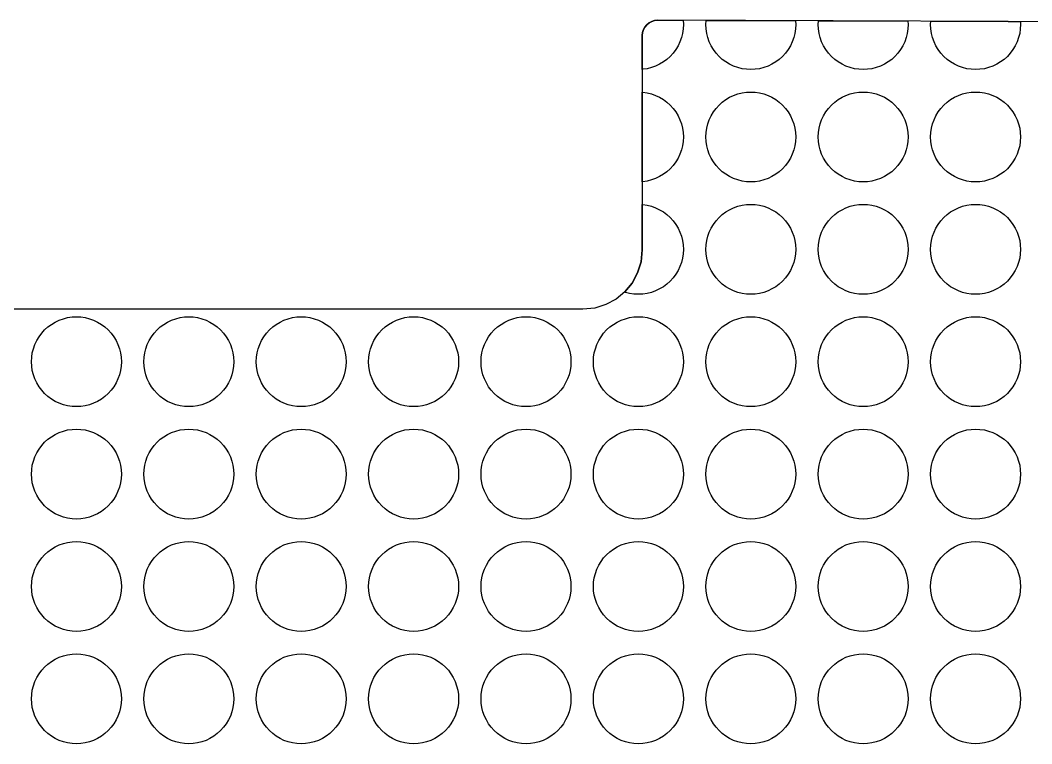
# Model space of a CAD drawing. Header units: millimetres. Extents: x 63 to 185, y -163 to -75.
# Drawn here: x 124.92 to 147.42, y -91.36 to -75.26 of the extents above; entities that cross this region are included whole.
import ezdxf

# ---------------------------------------------------------------- set-up
doc = ezdxf.new("R2010")
doc.units = ezdxf.units.MM
doc.layers.add('background', color=7, linetype='Continuous')
doc.layers.add('outline_2', color=3, linetype='Continuous')

msp = doc.modelspace()

# ---------------------------------------------------------------- linework, layer by layer
at = {"layer": 'background'}
for points in [[(138.752, -76.196), (138.752, -75.601), (138.76, -75.532), (138.78, -75.467), (138.811, -75.409), (138.853, -75.358), (138.904, -75.316), (138.963, -75.285), (139.027, -75.265), (139.096, -75.258), (139.661, -75.26), (139.666, -75.355), (139.661, -75.453), (139.647, -75.55), (139.623, -75.645), (139.59, -75.738), (139.548, -75.826), (139.497, -75.911), (139.439, -75.989), (139.373, -76.062), (139.3, -76.128), (139.222, -76.186), (139.137, -76.237), (139.049, -76.279), (138.956, -76.312), (138.861, -76.336), (138.764, -76.35), (138.752, -76.351)], [(142.162, -75.269), (142.166, -75.355), (142.161, -75.453), (142.147, -75.55), (142.123, -75.645), (142.09, -75.738), (142.048, -75.826), (141.997, -75.911), (141.939, -75.989), (141.873, -76.062), (141.8, -76.128), (141.722, -76.186), (141.637, -76.237), (141.549, -76.279), (141.456, -76.312), (141.361, -76.336), (141.264, -76.35), (141.166, -76.355), (141.068, -76.35), (140.971, -76.336), (140.876, -76.312), (140.783, -76.279), (140.695, -76.237), (140.61, -76.186), (140.532, -76.128), (140.459, -76.062), (140.393, -75.989), (140.335, -75.911), (140.284, -75.826), (140.242, -75.738), (140.209, -75.645), (140.185, -75.55), (140.171, -75.453), (140.166, -75.355), (140.171, -75.262)], [(142.995, -75.272), (144.662, -75.278), (144.666, -75.355), (144.661, -75.453), (144.647, -75.55), (144.623, -75.645), (144.59, -75.738), (144.548, -75.826), (144.497, -75.911), (144.439, -75.989), (144.373, -76.062), (144.3, -76.128), (144.222, -76.186), (144.137, -76.237), (144.049, -76.279), (143.956, -76.312), (143.861, -76.336), (143.764, -76.35), (143.666, -76.355), (143.568, -76.35), (143.471, -76.336), (143.376, -76.312), (143.283, -76.279), (143.195, -76.237), (143.11, -76.186), (143.032, -76.128), (142.959, -76.062), (142.893, -75.989), (142.835, -75.911), (142.784, -75.826), (142.742, -75.738), (142.709, -75.645), (142.685, -75.55), (142.671, -75.453), (142.666, -75.355), (142.67, -75.271)], [(146.894, -75.286), (147.163, -75.287), (147.166, -75.355), (147.161, -75.453), (147.147, -75.55), (147.123, -75.645), (147.09, -75.738), (147.048, -75.826), (146.997, -75.911), (146.939, -75.989), (146.873, -76.062), (146.8, -76.128), (146.722, -76.186), (146.637, -76.237), (146.549, -76.279), (146.456, -76.312), (146.361, -76.336), (146.264, -76.35), (146.166, -76.355), (146.068, -76.35), (145.971, -76.336), (145.876, -76.312), (145.783, -76.279), (145.695, -76.237), (145.61, -76.186), (145.532, -76.128), (145.459, -76.062), (145.393, -75.989), (145.335, -75.911), (145.284, -75.826), (145.242, -75.738), (145.209, -75.645), (145.185, -75.55), (145.171, -75.453), (145.166, -75.355), (145.17, -75.28)], [(138.752, -78.579), (138.752, -77.983), (138.752, -77.387), (138.752, -76.859), (138.764, -76.86), (138.861, -76.874), (138.956, -76.898), (139.049, -76.931), (139.137, -76.973), (139.222, -77.024), (139.3, -77.082), (139.373, -77.148), (139.439, -77.221), (139.497, -77.299), (139.548, -77.384), (139.59, -77.472), (139.623, -77.565), (139.647, -77.66), (139.661, -77.757), (139.666, -77.855), (139.661, -77.953), (139.647, -78.05), (139.623, -78.145), (139.59, -78.238), (139.548, -78.326), (139.497, -78.411), (139.439, -78.489), (139.373, -78.562), (139.3, -78.628), (139.222, -78.686), (139.137, -78.737), (139.049, -78.779), (138.956, -78.812), (138.861, -78.836), (138.764, -78.85), (138.752, -78.851)], [(142.166, -77.855), (142.161, -77.953), (142.147, -78.05), (142.123, -78.145), (142.09, -78.238), (142.048, -78.326), (141.997, -78.411), (141.939, -78.489), (141.873, -78.562), (141.8, -78.628), (141.722, -78.686), (141.637, -78.737), (141.549, -78.779), (141.456, -78.812), (141.361, -78.836), (141.264, -78.85), (141.166, -78.855), (141.068, -78.85), (140.971, -78.836), (140.876, -78.812), (140.783, -78.779), (140.695, -78.737), (140.61, -78.686), (140.532, -78.628), (140.459, -78.562), (140.393, -78.489), (140.335, -78.411), (140.284, -78.326), (140.242, -78.238), (140.209, -78.145), (140.185, -78.05), (140.171, -77.953), (140.166, -77.855), (140.171, -77.757), (140.185, -77.66), (140.209, -77.565), (140.242, -77.472), (140.284, -77.384), (140.335, -77.299), (140.393, -77.221), (140.459, -77.148), (140.532, -77.082), (140.61, -77.024), (140.695, -76.973), (140.783, -76.931), (140.876, -76.898), (140.971, -76.874), (141.068, -76.86), (141.166, -76.855), (141.264, -76.86), (141.361, -76.874), (141.456, -76.898), (141.549, -76.931), (141.637, -76.973), (141.722, -77.024), (141.8, -77.082), (141.873, -77.148), (141.939, -77.221), (141.997, -77.299), (142.048, -77.384), (142.09, -77.472), (142.123, -77.565), (142.147, -77.66), (142.161, -77.757)], [(144.666, -77.855), (144.661, -77.953), (144.647, -78.05), (144.623, -78.145), (144.59, -78.238), (144.548, -78.326), (144.497, -78.411), (144.439, -78.489), (144.373, -78.562), (144.3, -78.628), (144.222, -78.686), (144.137, -78.737), (144.049, -78.779), (143.956, -78.812), (143.861, -78.836), (143.764, -78.85), (143.666, -78.855), (143.568, -78.85), (143.471, -78.836), (143.376, -78.812), (143.283, -78.779), (143.195, -78.737), (143.11, -78.686), (143.032, -78.628), (142.959, -78.562), (142.893, -78.489), (142.835, -78.411), (142.784, -78.326), (142.742, -78.238), (142.709, -78.145), (142.685, -78.05), (142.671, -77.953), (142.666, -77.855), (142.671, -77.757), (142.685, -77.66), (142.709, -77.565), (142.742, -77.472), (142.784, -77.384), (142.835, -77.299), (142.893, -77.221), (142.959, -77.148), (143.032, -77.082), (143.11, -77.024), (143.195, -76.973), (143.283, -76.931), (143.376, -76.898), (143.471, -76.874), (143.568, -76.86), (143.666, -76.855), (143.764, -76.86), (143.861, -76.874), (143.956, -76.898), (144.049, -76.931), (144.137, -76.973), (144.222, -77.024), (144.3, -77.082), (144.373, -77.148), (144.439, -77.221), (144.497, -77.299), (144.548, -77.384), (144.59, -77.472), (144.623, -77.565), (144.647, -77.66), (144.661, -77.757)], [(147.166, -77.855), (147.161, -77.953), (147.147, -78.05), (147.123, -78.145), (147.09, -78.238), (147.048, -78.326), (146.997, -78.411), (146.939, -78.489), (146.873, -78.562), (146.8, -78.628), (146.722, -78.686), (146.637, -78.737), (146.549, -78.779), (146.456, -78.812), (146.361, -78.836), (146.264, -78.85), (146.166, -78.855), (146.068, -78.85), (145.971, -78.836), (145.876, -78.812), (145.783, -78.779), (145.695, -78.737), (145.61, -78.686), (145.532, -78.628), (145.459, -78.562), (145.393, -78.489), (145.335, -78.411), (145.284, -78.326), (145.242, -78.238), (145.209, -78.145), (145.185, -78.05), (145.171, -77.953), (145.166, -77.855), (145.171, -77.757), (145.185, -77.66), (145.209, -77.565), (145.242, -77.472), (145.284, -77.384), (145.335, -77.299), (145.393, -77.221), (145.459, -77.148), (145.532, -77.082), (145.61, -77.024), (145.695, -76.973), (145.783, -76.931), (145.876, -76.898), (145.971, -76.874), (146.068, -76.86), (146.166, -76.855), (146.264, -76.86), (146.361, -76.874), (146.456, -76.898), (146.549, -76.931), (146.637, -76.973), (146.722, -77.024), (146.8, -77.082), (146.873, -77.148), (146.939, -77.221), (146.997, -77.299), (147.048, -77.384), (147.09, -77.472), (147.123, -77.565), (147.147, -77.66), (147.161, -77.757)], [(138.364, -81.3), (138.526, -81.104), (138.648, -80.879), (138.726, -80.632), (138.752, -80.366), (138.752, -79.77), (138.752, -79.359), (138.764, -79.36), (138.861, -79.374), (138.956, -79.398), (139.049, -79.431), (139.137, -79.473), (139.222, -79.524), (139.3, -79.582), (139.373, -79.648), (139.439, -79.721), (139.497, -79.799), (139.548, -79.884), (139.59, -79.972), (139.623, -80.065), (139.647, -80.16), (139.661, -80.257), (139.666, -80.355), (139.661, -80.453), (139.647, -80.55), (139.623, -80.645), (139.59, -80.738), (139.548, -80.826), (139.497, -80.911), (139.439, -80.989), (139.373, -81.062), (139.3, -81.128), (139.222, -81.186), (139.137, -81.237), (139.049, -81.279), (138.956, -81.312), (138.861, -81.336), (138.764, -81.35), (138.666, -81.355), (138.568, -81.35), (138.471, -81.336), (138.376, -81.312), (138.357, -81.305)], [(142.166, -80.355), (142.161, -80.453), (142.147, -80.55), (142.123, -80.645), (142.09, -80.738), (142.048, -80.826), (141.997, -80.911), (141.939, -80.989), (141.873, -81.062), (141.8, -81.128), (141.722, -81.186), (141.637, -81.237), (141.549, -81.279), (141.456, -81.312), (141.361, -81.336), (141.264, -81.35), (141.166, -81.355), (141.068, -81.35), (140.971, -81.336), (140.876, -81.312), (140.783, -81.279), (140.695, -81.237), (140.61, -81.186), (140.532, -81.128), (140.459, -81.062), (140.393, -80.989), (140.335, -80.911), (140.284, -80.826), (140.242, -80.738), (140.209, -80.645), (140.185, -80.55), (140.171, -80.453), (140.166, -80.355), (140.171, -80.257), (140.185, -80.16), (140.209, -80.065), (140.242, -79.972), (140.284, -79.884), (140.335, -79.799), (140.393, -79.721), (140.459, -79.648), (140.532, -79.582), (140.61, -79.524), (140.695, -79.473), (140.783, -79.431), (140.876, -79.398), (140.971, -79.374), (141.068, -79.36), (141.166, -79.355), (141.264, -79.36), (141.361, -79.374), (141.456, -79.398), (141.549, -79.431), (141.637, -79.473), (141.722, -79.524), (141.8, -79.582), (141.873, -79.648), (141.939, -79.721), (141.997, -79.799), (142.048, -79.884), (142.09, -79.972), (142.123, -80.065), (142.147, -80.16), (142.161, -80.257)], [(144.666, -80.355), (144.661, -80.453), (144.647, -80.55), (144.623, -80.645), (144.59, -80.738), (144.548, -80.826), (144.497, -80.911), (144.439, -80.989), (144.373, -81.062), (144.3, -81.128), (144.222, -81.186), (144.137, -81.237), (144.049, -81.279), (143.956, -81.312), (143.861, -81.336), (143.764, -81.35), (143.666, -81.355), (143.568, -81.35), (143.471, -81.336), (143.376, -81.312), (143.283, -81.279), (143.195, -81.237), (143.11, -81.186), (143.032, -81.128), (142.959, -81.062), (142.893, -80.989), (142.835, -80.911), (142.784, -80.826), (142.742, -80.738), (142.709, -80.645), (142.685, -80.55), (142.671, -80.453), (142.666, -80.355), (142.671, -80.257), (142.685, -80.16), (142.709, -80.065), (142.742, -79.972), (142.784, -79.884), (142.835, -79.799), (142.893, -79.721), (142.959, -79.648), (143.032, -79.582), (143.11, -79.524), (143.195, -79.473), (143.283, -79.431), (143.376, -79.398), (143.471, -79.374), (143.568, -79.36), (143.666, -79.355), (143.764, -79.36), (143.861, -79.374), (143.956, -79.398), (144.049, -79.431), (144.137, -79.473), (144.222, -79.524), (144.3, -79.582), (144.373, -79.648), (144.439, -79.721), (144.497, -79.799), (144.548, -79.884), (144.59, -79.972), (144.623, -80.065), (144.647, -80.16), (144.661, -80.257)], [(147.166, -80.355), (147.161, -80.453), (147.147, -80.55), (147.123, -80.645), (147.09, -80.738), (147.048, -80.826), (146.997, -80.911), (146.939, -80.989), (146.873, -81.062), (146.8, -81.128), (146.722, -81.186), (146.637, -81.237), (146.549, -81.279), (146.456, -81.312), (146.361, -81.336), (146.264, -81.35), (146.166, -81.355), (146.068, -81.35), (145.971, -81.336), (145.876, -81.312), (145.783, -81.279), (145.695, -81.237), (145.61, -81.186), (145.532, -81.128), (145.459, -81.062), (145.393, -80.989), (145.335, -80.911), (145.284, -80.826), (145.242, -80.738), (145.209, -80.645), (145.185, -80.55), (145.171, -80.453), (145.166, -80.355), (145.171, -80.257), (145.185, -80.16), (145.209, -80.065), (145.242, -79.972), (145.284, -79.884), (145.335, -79.799), (145.393, -79.721), (145.459, -79.648), (145.532, -79.582), (145.61, -79.524), (145.695, -79.473), (145.783, -79.431), (145.876, -79.398), (145.971, -79.374), (146.068, -79.36), (146.166, -79.355), (146.264, -79.36), (146.361, -79.374), (146.456, -79.398), (146.549, -79.431), (146.637, -79.473), (146.722, -79.524), (146.8, -79.582), (146.873, -79.648), (146.939, -79.721), (146.997, -79.799), (147.048, -79.884), (147.09, -79.972), (147.123, -80.065), (147.147, -80.16), (147.161, -80.257)], [(127.166, -82.855), (127.161, -82.953), (127.147, -83.05), (127.123, -83.145), (127.09, -83.238), (127.048, -83.326), (126.997, -83.411), (126.939, -83.489), (126.873, -83.562), (126.8, -83.628), (126.722, -83.686), (126.637, -83.737), (126.549, -83.779), (126.456, -83.812), (126.361, -83.836), (126.264, -83.85), (126.166, -83.855), (126.068, -83.85), (125.971, -83.836), (125.876, -83.812), (125.783, -83.779), (125.695, -83.737), (125.61, -83.686), (125.532, -83.628), (125.459, -83.562), (125.393, -83.489), (125.335, -83.411), (125.284, -83.326), (125.242, -83.238), (125.209, -83.145), (125.185, -83.05), (125.171, -82.953), (125.166, -82.855), (125.171, -82.757), (125.185, -82.66), (125.209, -82.565), (125.242, -82.472), (125.284, -82.384), (125.335, -82.299), (125.393, -82.221), (125.459, -82.148), (125.532, -82.082), (125.61, -82.024), (125.695, -81.973), (125.783, -81.931), (125.876, -81.898), (125.971, -81.874), (126.068, -81.86), (126.166, -81.855), (126.264, -81.86), (126.361, -81.874), (126.456, -81.898), (126.549, -81.931), (126.637, -81.973), (126.722, -82.024), (126.8, -82.082), (126.873, -82.148), (126.939, -82.221), (126.997, -82.299), (127.048, -82.384), (127.09, -82.472), (127.123, -82.565), (127.147, -82.66), (127.161, -82.757)], [(129.666, -82.855), (129.661, -82.953), (129.647, -83.05), (129.623, -83.145), (129.59, -83.238), (129.548, -83.326), (129.497, -83.411), (129.439, -83.489), (129.373, -83.562), (129.3, -83.628), (129.222, -83.686), (129.137, -83.737), (129.049, -83.779), (128.956, -83.812), (128.861, -83.836), (128.764, -83.85), (128.666, -83.855), (128.568, -83.85), (128.471, -83.836), (128.376, -83.812), (128.283, -83.779), (128.195, -83.737), (128.11, -83.686), (128.032, -83.628), (127.959, -83.562), (127.893, -83.489), (127.835, -83.411), (127.784, -83.326), (127.742, -83.238), (127.709, -83.145), (127.685, -83.05), (127.671, -82.953), (127.666, -82.855), (127.671, -82.757), (127.685, -82.66), (127.709, -82.565), (127.742, -82.472), (127.784, -82.384), (127.835, -82.299), (127.893, -82.221), (127.959, -82.148), (128.032, -82.082), (128.11, -82.024), (128.195, -81.973), (128.283, -81.931), (128.376, -81.898), (128.471, -81.874), (128.568, -81.86), (128.666, -81.855), (128.764, -81.86), (128.861, -81.874), (128.956, -81.898), (129.049, -81.931), (129.137, -81.973), (129.222, -82.024), (129.3, -82.082), (129.373, -82.148), (129.439, -82.221), (129.497, -82.299), (129.548, -82.384), (129.59, -82.472), (129.623, -82.565), (129.647, -82.66), (129.661, -82.757)], [(132.166, -82.855), (132.161, -82.953), (132.147, -83.05), (132.123, -83.145), (132.09, -83.238), (132.048, -83.326), (131.997, -83.411), (131.939, -83.489), (131.873, -83.562), (131.8, -83.628), (131.722, -83.686), (131.637, -83.737), (131.549, -83.779), (131.456, -83.812), (131.361, -83.836), (131.264, -83.85), (131.166, -83.855), (131.068, -83.85), (130.971, -83.836), (130.876, -83.812), (130.783, -83.779), (130.695, -83.737), (130.61, -83.686), (130.532, -83.628), (130.459, -83.562), (130.393, -83.489), (130.335, -83.411), (130.284, -83.326), (130.242, -83.238), (130.209, -83.145), (130.185, -83.05), (130.171, -82.953), (130.166, -82.855), (130.171, -82.757), (130.185, -82.66), (130.209, -82.565), (130.242, -82.472), (130.284, -82.384), (130.335, -82.299), (130.393, -82.221), (130.459, -82.148), (130.532, -82.082), (130.61, -82.024), (130.695, -81.973), (130.783, -81.931), (130.876, -81.898), (130.971, -81.874), (131.068, -81.86), (131.166, -81.855), (131.264, -81.86), (131.361, -81.874), (131.456, -81.898), (131.549, -81.931), (131.637, -81.973), (131.722, -82.024), (131.8, -82.082), (131.873, -82.148), (131.939, -82.221), (131.997, -82.299), (132.048, -82.384), (132.09, -82.472), (132.123, -82.565), (132.147, -82.66), (132.161, -82.757)], [(134.666, -82.855), (134.661, -82.953), (134.647, -83.05), (134.623, -83.145), (134.59, -83.238), (134.548, -83.326), (134.497, -83.411), (134.439, -83.489), (134.373, -83.562), (134.3, -83.628), (134.222, -83.686), (134.137, -83.737), (134.049, -83.779), (133.956, -83.812), (133.861, -83.836), (133.764, -83.85), (133.666, -83.855), (133.568, -83.85), (133.471, -83.836), (133.376, -83.812), (133.283, -83.779), (133.195, -83.737), (133.11, -83.686), (133.032, -83.628), (132.959, -83.562), (132.893, -83.489), (132.835, -83.411), (132.784, -83.326), (132.742, -83.238), (132.709, -83.145), (132.685, -83.05), (132.671, -82.953), (132.666, -82.855), (132.671, -82.757), (132.685, -82.66), (132.709, -82.565), (132.742, -82.472), (132.784, -82.384), (132.835, -82.299), (132.893, -82.221), (132.959, -82.148), (133.032, -82.082), (133.11, -82.024), (133.195, -81.973), (133.283, -81.931), (133.376, -81.898), (133.471, -81.874), (133.568, -81.86), (133.666, -81.855), (133.764, -81.86), (133.861, -81.874), (133.956, -81.898), (134.049, -81.931), (134.137, -81.973), (134.222, -82.024), (134.3, -82.082), (134.373, -82.148), (134.439, -82.221), (134.497, -82.299), (134.548, -82.384), (134.59, -82.472), (134.623, -82.565), (134.647, -82.66), (134.661, -82.757)], [(137.166, -82.855), (137.161, -82.953), (137.147, -83.05), (137.123, -83.145), (137.09, -83.238), (137.048, -83.326), (136.997, -83.411), (136.939, -83.489), (136.873, -83.562), (136.8, -83.628), (136.722, -83.686), (136.637, -83.737), (136.549, -83.779), (136.456, -83.812), (136.361, -83.836), (136.264, -83.85), (136.166, -83.855), (136.068, -83.85), (135.971, -83.836), (135.876, -83.812), (135.783, -83.779), (135.695, -83.737), (135.61, -83.686), (135.532, -83.628), (135.459, -83.562), (135.393, -83.489), (135.335, -83.411), (135.284, -83.326), (135.242, -83.238), (135.209, -83.145), (135.185, -83.05), (135.171, -82.953), (135.166, -82.855), (135.171, -82.757), (135.185, -82.66), (135.209, -82.565), (135.242, -82.472), (135.284, -82.384), (135.335, -82.299), (135.393, -82.221), (135.459, -82.148), (135.532, -82.082), (135.61, -82.024), (135.695, -81.973), (135.783, -81.931), (135.876, -81.898), (135.971, -81.874), (136.068, -81.86), (136.166, -81.855), (136.264, -81.86), (136.361, -81.874), (136.456, -81.898), (136.549, -81.931), (136.637, -81.973), (136.722, -82.024), (136.8, -82.082), (136.873, -82.148), (136.939, -82.221), (136.997, -82.299), (137.048, -82.384), (137.09, -82.472), (137.123, -82.565), (137.147, -82.66), (137.161, -82.757)], [(139.666, -82.855), (139.661, -82.953), (139.647, -83.05), (139.623, -83.145), (139.59, -83.238), (139.548, -83.326), (139.497, -83.411), (139.439, -83.489), (139.373, -83.562), (139.3, -83.628), (139.222, -83.686), (139.137, -83.737), (139.049, -83.779), (138.956, -83.812), (138.861, -83.836), (138.764, -83.85), (138.666, -83.855), (138.568, -83.85), (138.471, -83.836), (138.376, -83.812), (138.283, -83.779), (138.195, -83.737), (138.11, -83.686), (138.032, -83.628), (137.959, -83.562), (137.893, -83.489), (137.835, -83.411), (137.784, -83.326), (137.742, -83.238), (137.709, -83.145), (137.685, -83.05), (137.671, -82.953), (137.666, -82.855), (137.671, -82.757), (137.685, -82.66), (137.709, -82.565), (137.742, -82.472), (137.784, -82.384), (137.835, -82.299), (137.893, -82.221), (137.959, -82.148), (138.032, -82.082), (138.11, -82.024), (138.195, -81.973), (138.283, -81.931), (138.376, -81.898), (138.471, -81.874), (138.568, -81.86), (138.666, -81.855), (138.764, -81.86), (138.861, -81.874), (138.956, -81.898), (139.049, -81.931), (139.137, -81.973), (139.222, -82.024), (139.3, -82.082), (139.373, -82.148), (139.439, -82.221), (139.497, -82.299), (139.548, -82.384), (139.59, -82.472), (139.623, -82.565), (139.647, -82.66), (139.661, -82.757)], [(142.166, -82.855), (142.161, -82.953), (142.147, -83.05), (142.123, -83.145), (142.09, -83.238), (142.048, -83.326), (141.997, -83.411), (141.939, -83.489), (141.873, -83.562), (141.8, -83.628), (141.722, -83.686), (141.637, -83.737), (141.549, -83.779), (141.456, -83.812), (141.361, -83.836), (141.264, -83.85), (141.166, -83.855), (141.068, -83.85), (140.971, -83.836), (140.876, -83.812), (140.783, -83.779), (140.695, -83.737), (140.61, -83.686), (140.532, -83.628), (140.459, -83.562), (140.393, -83.489), (140.335, -83.411), (140.284, -83.326), (140.242, -83.238), (140.209, -83.145), (140.185, -83.05), (140.171, -82.953), (140.166, -82.855), (140.171, -82.757), (140.185, -82.66), (140.209, -82.565), (140.242, -82.472), (140.284, -82.384), (140.335, -82.299), (140.393, -82.221), (140.459, -82.148), (140.532, -82.082), (140.61, -82.024), (140.695, -81.973), (140.783, -81.931), (140.876, -81.898), (140.971, -81.874), (141.068, -81.86), (141.166, -81.855), (141.264, -81.86), (141.361, -81.874), (141.456, -81.898), (141.549, -81.931), (141.637, -81.973), (141.722, -82.024), (141.8, -82.082), (141.873, -82.148), (141.939, -82.221), (141.997, -82.299), (142.048, -82.384), (142.09, -82.472), (142.123, -82.565), (142.147, -82.66), (142.161, -82.757)], [(144.666, -82.855), (144.661, -82.953), (144.647, -83.05), (144.623, -83.145), (144.59, -83.238), (144.548, -83.326), (144.497, -83.411), (144.439, -83.489), (144.373, -83.562), (144.3, -83.628), (144.222, -83.686), (144.137, -83.737), (144.049, -83.779), (143.956, -83.812), (143.861, -83.836), (143.764, -83.85), (143.666, -83.855), (143.568, -83.85), (143.471, -83.836), (143.376, -83.812), (143.283, -83.779), (143.195, -83.737), (143.11, -83.686), (143.032, -83.628), (142.959, -83.562), (142.893, -83.489), (142.835, -83.411), (142.784, -83.326), (142.742, -83.238), (142.709, -83.145), (142.685, -83.05), (142.671, -82.953), (142.666, -82.855), (142.671, -82.757), (142.685, -82.66), (142.709, -82.565), (142.742, -82.472), (142.784, -82.384), (142.835, -82.299), (142.893, -82.221), (142.959, -82.148), (143.032, -82.082), (143.11, -82.024), (143.195, -81.973), (143.283, -81.931), (143.376, -81.898), (143.471, -81.874), (143.568, -81.86), (143.666, -81.855), (143.764, -81.86), (143.861, -81.874), (143.956, -81.898), (144.049, -81.931), (144.137, -81.973), (144.222, -82.024), (144.3, -82.082), (144.373, -82.148), (144.439, -82.221), (144.497, -82.299), (144.548, -82.384), (144.59, -82.472), (144.623, -82.565), (144.647, -82.66), (144.661, -82.757)], [(147.166, -82.855), (147.161, -82.953), (147.147, -83.05), (147.123, -83.145), (147.09, -83.238), (147.048, -83.326), (146.997, -83.411), (146.939, -83.489), (146.873, -83.562), (146.8, -83.628), (146.722, -83.686), (146.637, -83.737), (146.549, -83.779), (146.456, -83.812), (146.361, -83.836), (146.264, -83.85), (146.166, -83.855), (146.068, -83.85), (145.971, -83.836), (145.876, -83.812), (145.783, -83.779), (145.695, -83.737), (145.61, -83.686), (145.532, -83.628), (145.459, -83.562), (145.393, -83.489), (145.335, -83.411), (145.284, -83.326), (145.242, -83.238), (145.209, -83.145), (145.185, -83.05), (145.171, -82.953), (145.166, -82.855), (145.171, -82.757), (145.185, -82.66), (145.209, -82.565), (145.242, -82.472), (145.284, -82.384), (145.335, -82.299), (145.393, -82.221), (145.459, -82.148), (145.532, -82.082), (145.61, -82.024), (145.695, -81.973), (145.783, -81.931), (145.876, -81.898), (145.971, -81.874), (146.068, -81.86), (146.166, -81.855), (146.264, -81.86), (146.361, -81.874), (146.456, -81.898), (146.549, -81.931), (146.637, -81.973), (146.722, -82.024), (146.8, -82.082), (146.873, -82.148), (146.939, -82.221), (146.997, -82.299), (147.048, -82.384), (147.09, -82.472), (147.123, -82.565), (147.147, -82.66), (147.161, -82.757)], [(127.166, -85.355), (127.161, -85.453), (127.147, -85.55), (127.123, -85.645), (127.09, -85.738), (127.048, -85.826), (126.997, -85.911), (126.939, -85.989), (126.873, -86.062), (126.8, -86.128), (126.722, -86.186), (126.637, -86.237), (126.549, -86.279), (126.456, -86.312), (126.361, -86.336), (126.264, -86.35), (126.166, -86.355), (126.068, -86.35), (125.971, -86.336), (125.876, -86.312), (125.783, -86.279), (125.695, -86.237), (125.61, -86.186), (125.532, -86.128), (125.459, -86.062), (125.393, -85.989), (125.335, -85.911), (125.284, -85.826), (125.242, -85.738), (125.209, -85.645), (125.185, -85.55), (125.171, -85.453), (125.166, -85.355), (125.171, -85.257), (125.185, -85.16), (125.209, -85.065), (125.242, -84.972), (125.284, -84.884), (125.335, -84.799), (125.393, -84.721), (125.459, -84.648), (125.532, -84.582), (125.61, -84.524), (125.695, -84.473), (125.783, -84.431), (125.876, -84.398), (125.971, -84.374), (126.068, -84.36), (126.166, -84.355), (126.264, -84.36), (126.361, -84.374), (126.456, -84.398), (126.549, -84.431), (126.637, -84.473), (126.722, -84.524), (126.8, -84.582), (126.873, -84.648), (126.939, -84.721), (126.997, -84.799), (127.048, -84.884), (127.09, -84.972), (127.123, -85.065), (127.147, -85.16), (127.161, -85.257)], [(129.666, -85.355), (129.661, -85.453), (129.647, -85.55), (129.623, -85.645), (129.59, -85.738), (129.548, -85.826), (129.497, -85.911), (129.439, -85.989), (129.373, -86.062), (129.3, -86.128), (129.222, -86.186), (129.137, -86.237), (129.049, -86.279), (128.956, -86.312), (128.861, -86.336), (128.764, -86.35), (128.666, -86.355), (128.568, -86.35), (128.471, -86.336), (128.376, -86.312), (128.283, -86.279), (128.195, -86.237), (128.11, -86.186), (128.032, -86.128), (127.959, -86.062), (127.893, -85.989), (127.835, -85.911), (127.784, -85.826), (127.742, -85.738), (127.709, -85.645), (127.685, -85.55), (127.671, -85.453), (127.666, -85.355), (127.671, -85.257), (127.685, -85.16), (127.709, -85.065), (127.742, -84.972), (127.784, -84.884), (127.835, -84.799), (127.893, -84.721), (127.959, -84.648), (128.032, -84.582), (128.11, -84.524), (128.195, -84.473), (128.283, -84.431), (128.376, -84.398), (128.471, -84.374), (128.568, -84.36), (128.666, -84.355), (128.764, -84.36), (128.861, -84.374), (128.956, -84.398), (129.049, -84.431), (129.137, -84.473), (129.222, -84.524), (129.3, -84.582), (129.373, -84.648), (129.439, -84.721), (129.497, -84.799), (129.548, -84.884), (129.59, -84.972), (129.623, -85.065), (129.647, -85.16), (129.661, -85.257)], [(132.166, -85.355), (132.161, -85.453), (132.147, -85.55), (132.123, -85.645), (132.09, -85.738), (132.048, -85.826), (131.997, -85.911), (131.939, -85.989), (131.873, -86.062), (131.8, -86.128), (131.722, -86.186), (131.637, -86.237), (131.549, -86.279), (131.456, -86.312), (131.361, -86.336), (131.264, -86.35), (131.166, -86.355), (131.068, -86.35), (130.971, -86.336), (130.876, -86.312), (130.783, -86.279), (130.695, -86.237), (130.61, -86.186), (130.532, -86.128), (130.459, -86.062), (130.393, -85.989), (130.335, -85.911), (130.284, -85.826), (130.242, -85.738), (130.209, -85.645), (130.185, -85.55), (130.171, -85.453), (130.166, -85.355), (130.171, -85.257), (130.185, -85.16), (130.209, -85.065), (130.242, -84.972), (130.284, -84.884), (130.335, -84.799), (130.393, -84.721), (130.459, -84.648), (130.532, -84.582), (130.61, -84.524), (130.695, -84.473), (130.783, -84.431), (130.876, -84.398), (130.971, -84.374), (131.068, -84.36), (131.166, -84.355), (131.264, -84.36), (131.361, -84.374), (131.456, -84.398), (131.549, -84.431), (131.637, -84.473), (131.722, -84.524), (131.8, -84.582), (131.873, -84.648), (131.939, -84.721), (131.997, -84.799), (132.048, -84.884), (132.09, -84.972), (132.123, -85.065), (132.147, -85.16), (132.161, -85.257)], [(134.666, -85.355), (134.661, -85.453), (134.647, -85.55), (134.623, -85.645), (134.59, -85.738), (134.548, -85.826), (134.497, -85.911), (134.439, -85.989), (134.373, -86.062), (134.3, -86.128), (134.222, -86.186), (134.137, -86.237), (134.049, -86.279), (133.956, -86.312), (133.861, -86.336), (133.764, -86.35), (133.666, -86.355), (133.568, -86.35), (133.471, -86.336), (133.376, -86.312), (133.283, -86.279), (133.195, -86.237), (133.11, -86.186), (133.032, -86.128), (132.959, -86.062), (132.893, -85.989), (132.835, -85.911), (132.784, -85.826), (132.742, -85.738), (132.709, -85.645), (132.685, -85.55), (132.671, -85.453), (132.666, -85.355), (132.671, -85.257), (132.685, -85.16), (132.709, -85.065), (132.742, -84.972), (132.784, -84.884), (132.835, -84.799), (132.893, -84.721), (132.959, -84.648), (133.032, -84.582), (133.11, -84.524), (133.195, -84.473), (133.283, -84.431), (133.376, -84.398), (133.471, -84.374), (133.568, -84.36), (133.666, -84.355), (133.764, -84.36), (133.861, -84.374), (133.956, -84.398), (134.049, -84.431), (134.137, -84.473), (134.222, -84.524), (134.3, -84.582), (134.373, -84.648), (134.439, -84.721), (134.497, -84.799), (134.548, -84.884), (134.59, -84.972), (134.623, -85.065), (134.647, -85.16), (134.661, -85.257)], [(137.166, -85.355), (137.161, -85.453), (137.147, -85.55), (137.123, -85.645), (137.09, -85.738), (137.048, -85.826), (136.997, -85.911), (136.939, -85.989), (136.873, -86.062), (136.8, -86.128), (136.722, -86.186), (136.637, -86.237), (136.549, -86.279), (136.456, -86.312), (136.361, -86.336), (136.264, -86.35), (136.166, -86.355), (136.068, -86.35), (135.971, -86.336), (135.876, -86.312), (135.783, -86.279), (135.695, -86.237), (135.61, -86.186), (135.532, -86.128), (135.459, -86.062), (135.393, -85.989), (135.335, -85.911), (135.284, -85.826), (135.242, -85.738), (135.209, -85.645), (135.185, -85.55), (135.171, -85.453), (135.166, -85.355), (135.171, -85.257), (135.185, -85.16), (135.209, -85.065), (135.242, -84.972), (135.284, -84.884), (135.335, -84.799), (135.393, -84.721), (135.459, -84.648), (135.532, -84.582), (135.61, -84.524), (135.695, -84.473), (135.783, -84.431), (135.876, -84.398), (135.971, -84.374), (136.068, -84.36), (136.166, -84.355), (136.264, -84.36), (136.361, -84.374), (136.456, -84.398), (136.549, -84.431), (136.637, -84.473), (136.722, -84.524), (136.8, -84.582), (136.873, -84.648), (136.939, -84.721), (136.997, -84.799), (137.048, -84.884), (137.09, -84.972), (137.123, -85.065), (137.147, -85.16), (137.161, -85.257)], [(139.666, -85.355), (139.661, -85.453), (139.647, -85.55), (139.623, -85.645), (139.59, -85.738), (139.548, -85.826), (139.497, -85.911), (139.439, -85.989), (139.373, -86.062), (139.3, -86.128), (139.222, -86.186), (139.137, -86.237), (139.049, -86.279), (138.956, -86.312), (138.861, -86.336), (138.764, -86.35), (138.666, -86.355), (138.568, -86.35), (138.471, -86.336), (138.376, -86.312), (138.283, -86.279), (138.195, -86.237), (138.11, -86.186), (138.032, -86.128), (137.959, -86.062), (137.893, -85.989), (137.835, -85.911), (137.784, -85.826), (137.742, -85.738), (137.709, -85.645), (137.685, -85.55), (137.671, -85.453), (137.666, -85.355), (137.671, -85.257), (137.685, -85.16), (137.709, -85.065), (137.742, -84.972), (137.784, -84.884), (137.835, -84.799), (137.893, -84.721), (137.959, -84.648), (138.032, -84.582), (138.11, -84.524), (138.195, -84.473), (138.283, -84.431), (138.376, -84.398), (138.471, -84.374), (138.568, -84.36), (138.666, -84.355), (138.764, -84.36), (138.861, -84.374), (138.956, -84.398), (139.049, -84.431), (139.137, -84.473), (139.222, -84.524), (139.3, -84.582), (139.373, -84.648), (139.439, -84.721), (139.497, -84.799), (139.548, -84.884), (139.59, -84.972), (139.623, -85.065), (139.647, -85.16), (139.661, -85.257)], [(142.166, -85.355), (142.161, -85.453), (142.147, -85.55), (142.123, -85.645), (142.09, -85.738), (142.048, -85.826), (141.997, -85.911), (141.939, -85.989), (141.873, -86.062), (141.8, -86.128), (141.722, -86.186), (141.637, -86.237), (141.549, -86.279), (141.456, -86.312), (141.361, -86.336), (141.264, -86.35), (141.166, -86.355), (141.068, -86.35), (140.971, -86.336), (140.876, -86.312), (140.783, -86.279), (140.695, -86.237), (140.61, -86.186), (140.532, -86.128), (140.459, -86.062), (140.393, -85.989), (140.335, -85.911), (140.284, -85.826), (140.242, -85.738), (140.209, -85.645), (140.185, -85.55), (140.171, -85.453), (140.166, -85.355), (140.171, -85.257), (140.185, -85.16), (140.209, -85.065), (140.242, -84.972), (140.284, -84.884), (140.335, -84.799), (140.393, -84.721), (140.459, -84.648), (140.532, -84.582), (140.61, -84.524), (140.695, -84.473), (140.783, -84.431), (140.876, -84.398), (140.971, -84.374), (141.068, -84.36), (141.166, -84.355), (141.264, -84.36), (141.361, -84.374), (141.456, -84.398), (141.549, -84.431), (141.637, -84.473), (141.722, -84.524), (141.8, -84.582), (141.873, -84.648), (141.939, -84.721), (141.997, -84.799), (142.048, -84.884), (142.09, -84.972), (142.123, -85.065), (142.147, -85.16), (142.161, -85.257)], [(144.666, -85.355), (144.661, -85.453), (144.647, -85.55), (144.623, -85.645), (144.59, -85.738), (144.548, -85.826), (144.497, -85.911), (144.439, -85.989), (144.373, -86.062), (144.3, -86.128), (144.222, -86.186), (144.137, -86.237), (144.049, -86.279), (143.956, -86.312), (143.861, -86.336), (143.764, -86.35), (143.666, -86.355), (143.568, -86.35), (143.471, -86.336), (143.376, -86.312), (143.283, -86.279), (143.195, -86.237), (143.11, -86.186), (143.032, -86.128), (142.959, -86.062), (142.893, -85.989), (142.835, -85.911), (142.784, -85.826), (142.742, -85.738), (142.709, -85.645), (142.685, -85.55), (142.671, -85.453), (142.666, -85.355), (142.671, -85.257), (142.685, -85.16), (142.709, -85.065), (142.742, -84.972), (142.784, -84.884), (142.835, -84.799), (142.893, -84.721), (142.959, -84.648), (143.032, -84.582), (143.11, -84.524), (143.195, -84.473), (143.283, -84.431), (143.376, -84.398), (143.471, -84.374), (143.568, -84.36), (143.666, -84.355), (143.764, -84.36), (143.861, -84.374), (143.956, -84.398), (144.049, -84.431), (144.137, -84.473), (144.222, -84.524), (144.3, -84.582), (144.373, -84.648), (144.439, -84.721), (144.497, -84.799), (144.548, -84.884), (144.59, -84.972), (144.623, -85.065), (144.647, -85.16), (144.661, -85.257)], [(147.166, -85.355), (147.161, -85.453), (147.147, -85.55), (147.123, -85.645), (147.09, -85.738), (147.048, -85.826), (146.997, -85.911), (146.939, -85.989), (146.873, -86.062), (146.8, -86.128), (146.722, -86.186), (146.637, -86.237), (146.549, -86.279), (146.456, -86.312), (146.361, -86.336), (146.264, -86.35), (146.166, -86.355), (146.068, -86.35), (145.971, -86.336), (145.876, -86.312), (145.783, -86.279), (145.695, -86.237), (145.61, -86.186), (145.532, -86.128), (145.459, -86.062), (145.393, -85.989), (145.335, -85.911), (145.284, -85.826), (145.242, -85.738), (145.209, -85.645), (145.185, -85.55), (145.171, -85.453), (145.166, -85.355), (145.171, -85.257), (145.185, -85.16), (145.209, -85.065), (145.242, -84.972), (145.284, -84.884), (145.335, -84.799), (145.393, -84.721), (145.459, -84.648), (145.532, -84.582), (145.61, -84.524), (145.695, -84.473), (145.783, -84.431), (145.876, -84.398), (145.971, -84.374), (146.068, -84.36), (146.166, -84.355), (146.264, -84.36), (146.361, -84.374), (146.456, -84.398), (146.549, -84.431), (146.637, -84.473), (146.722, -84.524), (146.8, -84.582), (146.873, -84.648), (146.939, -84.721), (146.997, -84.799), (147.048, -84.884), (147.09, -84.972), (147.123, -85.065), (147.147, -85.16), (147.161, -85.257)], [(127.166, -87.855), (127.161, -87.953), (127.147, -88.05), (127.123, -88.145), (127.09, -88.238), (127.048, -88.326), (126.997, -88.411), (126.939, -88.489), (126.873, -88.562), (126.8, -88.628), (126.722, -88.686), (126.637, -88.737), (126.549, -88.779), (126.456, -88.812), (126.361, -88.836), (126.264, -88.85), (126.166, -88.855), (126.068, -88.85), (125.971, -88.836), (125.876, -88.812), (125.783, -88.779), (125.695, -88.737), (125.61, -88.686), (125.532, -88.628), (125.459, -88.562), (125.393, -88.489), (125.335, -88.411), (125.284, -88.326), (125.242, -88.238), (125.209, -88.145), (125.185, -88.05), (125.171, -87.953), (125.166, -87.855), (125.171, -87.757), (125.185, -87.66), (125.209, -87.565), (125.242, -87.472), (125.284, -87.384), (125.335, -87.299), (125.393, -87.221), (125.459, -87.148), (125.532, -87.082), (125.61, -87.024), (125.695, -86.973), (125.783, -86.931), (125.876, -86.898), (125.971, -86.874), (126.068, -86.86), (126.166, -86.855), (126.264, -86.86), (126.361, -86.874), (126.456, -86.898), (126.549, -86.931), (126.637, -86.973), (126.722, -87.024), (126.8, -87.082), (126.873, -87.148), (126.939, -87.221), (126.997, -87.299), (127.048, -87.384), (127.09, -87.472), (127.123, -87.565), (127.147, -87.66), (127.161, -87.757)], [(129.666, -87.855), (129.661, -87.953), (129.647, -88.05), (129.623, -88.145), (129.59, -88.238), (129.548, -88.326), (129.497, -88.411), (129.439, -88.489), (129.373, -88.562), (129.3, -88.628), (129.222, -88.686), (129.137, -88.737), (129.049, -88.779), (128.956, -88.812), (128.861, -88.836), (128.764, -88.85), (128.666, -88.855), (128.568, -88.85), (128.471, -88.836), (128.376, -88.812), (128.283, -88.779), (128.195, -88.737), (128.11, -88.686), (128.032, -88.628), (127.959, -88.562), (127.893, -88.489), (127.835, -88.411), (127.784, -88.326), (127.742, -88.238), (127.709, -88.145), (127.685, -88.05), (127.671, -87.953), (127.666, -87.855), (127.671, -87.757), (127.685, -87.66), (127.709, -87.565), (127.742, -87.472), (127.784, -87.384), (127.835, -87.299), (127.893, -87.221), (127.959, -87.148), (128.032, -87.082), (128.11, -87.024), (128.195, -86.973), (128.283, -86.931), (128.376, -86.898), (128.471, -86.874), (128.568, -86.86), (128.666, -86.855), (128.764, -86.86), (128.861, -86.874), (128.956, -86.898), (129.049, -86.931), (129.137, -86.973), (129.222, -87.024), (129.3, -87.082), (129.373, -87.148), (129.439, -87.221), (129.497, -87.299), (129.548, -87.384), (129.59, -87.472), (129.623, -87.565), (129.647, -87.66), (129.661, -87.757)], [(132.166, -87.855), (132.161, -87.953), (132.147, -88.05), (132.123, -88.145), (132.09, -88.238), (132.048, -88.326), (131.997, -88.411), (131.939, -88.489), (131.873, -88.562), (131.8, -88.628), (131.722, -88.686), (131.637, -88.737), (131.549, -88.779), (131.456, -88.812), (131.361, -88.836), (131.264, -88.85), (131.166, -88.855), (131.068, -88.85), (130.971, -88.836), (130.876, -88.812), (130.783, -88.779), (130.695, -88.737), (130.61, -88.686), (130.532, -88.628), (130.459, -88.562), (130.393, -88.489), (130.335, -88.411), (130.284, -88.326), (130.242, -88.238), (130.209, -88.145), (130.185, -88.05), (130.171, -87.953), (130.166, -87.855), (130.171, -87.757), (130.185, -87.66), (130.209, -87.565), (130.242, -87.472), (130.284, -87.384), (130.335, -87.299), (130.393, -87.221), (130.459, -87.148), (130.532, -87.082), (130.61, -87.024), (130.695, -86.973), (130.783, -86.931), (130.876, -86.898), (130.971, -86.874), (131.068, -86.86), (131.166, -86.855), (131.264, -86.86), (131.361, -86.874), (131.456, -86.898), (131.549, -86.931), (131.637, -86.973), (131.722, -87.024), (131.8, -87.082), (131.873, -87.148), (131.939, -87.221), (131.997, -87.299), (132.048, -87.384), (132.09, -87.472), (132.123, -87.565), (132.147, -87.66), (132.161, -87.757)], [(134.666, -87.855), (134.661, -87.953), (134.647, -88.05), (134.623, -88.145), (134.59, -88.238), (134.548, -88.326), (134.497, -88.411), (134.439, -88.489), (134.373, -88.562), (134.3, -88.628), (134.222, -88.686), (134.137, -88.737), (134.049, -88.779), (133.956, -88.812), (133.861, -88.836), (133.764, -88.85), (133.666, -88.855), (133.568, -88.85), (133.471, -88.836), (133.376, -88.812), (133.283, -88.779), (133.195, -88.737), (133.11, -88.686), (133.032, -88.628), (132.959, -88.562), (132.893, -88.489), (132.835, -88.411), (132.784, -88.326), (132.742, -88.238), (132.709, -88.145), (132.685, -88.05), (132.671, -87.953), (132.666, -87.855), (132.671, -87.757), (132.685, -87.66), (132.709, -87.565), (132.742, -87.472), (132.784, -87.384), (132.835, -87.299), (132.893, -87.221), (132.959, -87.148), (133.032, -87.082), (133.11, -87.024), (133.195, -86.973), (133.283, -86.931), (133.376, -86.898), (133.471, -86.874), (133.568, -86.86), (133.666, -86.855), (133.764, -86.86), (133.861, -86.874), (133.956, -86.898), (134.049, -86.931), (134.137, -86.973), (134.222, -87.024), (134.3, -87.082), (134.373, -87.148), (134.439, -87.221), (134.497, -87.299), (134.548, -87.384), (134.59, -87.472), (134.623, -87.565), (134.647, -87.66), (134.661, -87.757)], [(137.166, -87.855), (137.161, -87.953), (137.147, -88.05), (137.123, -88.145), (137.09, -88.238), (137.048, -88.326), (136.997, -88.411), (136.939, -88.489), (136.873, -88.562), (136.8, -88.628), (136.722, -88.686), (136.637, -88.737), (136.549, -88.779), (136.456, -88.812), (136.361, -88.836), (136.264, -88.85), (136.166, -88.855), (136.068, -88.85), (135.971, -88.836), (135.876, -88.812), (135.783, -88.779), (135.695, -88.737), (135.61, -88.686), (135.532, -88.628), (135.459, -88.562), (135.393, -88.489), (135.335, -88.411), (135.284, -88.326), (135.242, -88.238), (135.209, -88.145), (135.185, -88.05), (135.171, -87.953), (135.166, -87.855), (135.171, -87.757), (135.185, -87.66), (135.209, -87.565), (135.242, -87.472), (135.284, -87.384), (135.335, -87.299), (135.393, -87.221), (135.459, -87.148), (135.532, -87.082), (135.61, -87.024), (135.695, -86.973), (135.783, -86.931), (135.876, -86.898), (135.971, -86.874), (136.068, -86.86), (136.166, -86.855), (136.264, -86.86), (136.361, -86.874), (136.456, -86.898), (136.549, -86.931), (136.637, -86.973), (136.722, -87.024), (136.8, -87.082), (136.873, -87.148), (136.939, -87.221), (136.997, -87.299), (137.048, -87.384), (137.09, -87.472), (137.123, -87.565), (137.147, -87.66), (137.161, -87.757)], [(139.666, -87.855), (139.661, -87.953), (139.647, -88.05), (139.623, -88.145), (139.59, -88.238), (139.548, -88.326), (139.497, -88.411), (139.439, -88.489), (139.373, -88.562), (139.3, -88.628), (139.222, -88.686), (139.137, -88.737), (139.049, -88.779), (138.956, -88.812), (138.861, -88.836), (138.764, -88.85), (138.666, -88.855), (138.568, -88.85), (138.471, -88.836), (138.376, -88.812), (138.283, -88.779), (138.195, -88.737), (138.11, -88.686), (138.032, -88.628), (137.959, -88.562), (137.893, -88.489), (137.835, -88.411), (137.784, -88.326), (137.742, -88.238), (137.709, -88.145), (137.685, -88.05), (137.671, -87.953), (137.666, -87.855), (137.671, -87.757), (137.685, -87.66), (137.709, -87.565), (137.742, -87.472), (137.784, -87.384), (137.835, -87.299), (137.893, -87.221), (137.959, -87.148), (138.032, -87.082), (138.11, -87.024), (138.195, -86.973), (138.283, -86.931), (138.376, -86.898), (138.471, -86.874), (138.568, -86.86), (138.666, -86.855), (138.764, -86.86), (138.861, -86.874), (138.956, -86.898), (139.049, -86.931), (139.137, -86.973), (139.222, -87.024), (139.3, -87.082), (139.373, -87.148), (139.439, -87.221), (139.497, -87.299), (139.548, -87.384), (139.59, -87.472), (139.623, -87.565), (139.647, -87.66), (139.661, -87.757)], [(142.166, -87.855), (142.161, -87.953), (142.147, -88.05), (142.123, -88.145), (142.09, -88.238), (142.048, -88.326), (141.997, -88.411), (141.939, -88.489), (141.873, -88.562), (141.8, -88.628), (141.722, -88.686), (141.637, -88.737), (141.549, -88.779), (141.456, -88.812), (141.361, -88.836), (141.264, -88.85), (141.166, -88.855), (141.068, -88.85), (140.971, -88.836), (140.876, -88.812), (140.783, -88.779), (140.695, -88.737), (140.61, -88.686), (140.532, -88.628), (140.459, -88.562), (140.393, -88.489), (140.335, -88.411), (140.284, -88.326), (140.242, -88.238), (140.209, -88.145), (140.185, -88.05), (140.171, -87.953), (140.166, -87.855), (140.171, -87.757), (140.185, -87.66), (140.209, -87.565), (140.242, -87.472), (140.284, -87.384), (140.335, -87.299), (140.393, -87.221), (140.459, -87.148), (140.532, -87.082), (140.61, -87.024), (140.695, -86.973), (140.783, -86.931), (140.876, -86.898), (140.971, -86.874), (141.068, -86.86), (141.166, -86.855), (141.264, -86.86), (141.361, -86.874), (141.456, -86.898), (141.549, -86.931), (141.637, -86.973), (141.722, -87.024), (141.8, -87.082), (141.873, -87.148), (141.939, -87.221), (141.997, -87.299), (142.048, -87.384), (142.09, -87.472), (142.123, -87.565), (142.147, -87.66), (142.161, -87.757)], [(144.666, -87.855), (144.661, -87.953), (144.647, -88.05), (144.623, -88.145), (144.59, -88.238), (144.548, -88.326), (144.497, -88.411), (144.439, -88.489), (144.373, -88.562), (144.3, -88.628), (144.222, -88.686), (144.137, -88.737), (144.049, -88.779), (143.956, -88.812), (143.861, -88.836), (143.764, -88.85), (143.666, -88.855), (143.568, -88.85), (143.471, -88.836), (143.376, -88.812), (143.283, -88.779), (143.195, -88.737), (143.11, -88.686), (143.032, -88.628), (142.959, -88.562), (142.893, -88.489), (142.835, -88.411), (142.784, -88.326), (142.742, -88.238), (142.709, -88.145), (142.685, -88.05), (142.671, -87.953), (142.666, -87.855), (142.671, -87.757), (142.685, -87.66), (142.709, -87.565), (142.742, -87.472), (142.784, -87.384), (142.835, -87.299), (142.893, -87.221), (142.959, -87.148), (143.032, -87.082), (143.11, -87.024), (143.195, -86.973), (143.283, -86.931), (143.376, -86.898), (143.471, -86.874), (143.568, -86.86), (143.666, -86.855), (143.764, -86.86), (143.861, -86.874), (143.956, -86.898), (144.049, -86.931), (144.137, -86.973), (144.222, -87.024), (144.3, -87.082), (144.373, -87.148), (144.439, -87.221), (144.497, -87.299), (144.548, -87.384), (144.59, -87.472), (144.623, -87.565), (144.647, -87.66), (144.661, -87.757)], [(147.166, -87.855), (147.161, -87.953), (147.147, -88.05), (147.123, -88.145), (147.09, -88.238), (147.048, -88.326), (146.997, -88.411), (146.939, -88.489), (146.873, -88.562), (146.8, -88.628), (146.722, -88.686), (146.637, -88.737), (146.549, -88.779), (146.456, -88.812), (146.361, -88.836), (146.264, -88.85), (146.166, -88.855), (146.068, -88.85), (145.971, -88.836), (145.876, -88.812), (145.783, -88.779), (145.695, -88.737), (145.61, -88.686), (145.532, -88.628), (145.459, -88.562), (145.393, -88.489), (145.335, -88.411), (145.284, -88.326), (145.242, -88.238), (145.209, -88.145), (145.185, -88.05), (145.171, -87.953), (145.166, -87.855), (145.171, -87.757), (145.185, -87.66), (145.209, -87.565), (145.242, -87.472), (145.284, -87.384), (145.335, -87.299), (145.393, -87.221), (145.459, -87.148), (145.532, -87.082), (145.61, -87.024), (145.695, -86.973), (145.783, -86.931), (145.876, -86.898), (145.971, -86.874), (146.068, -86.86), (146.166, -86.855), (146.264, -86.86), (146.361, -86.874), (146.456, -86.898), (146.549, -86.931), (146.637, -86.973), (146.722, -87.024), (146.8, -87.082), (146.873, -87.148), (146.939, -87.221), (146.997, -87.299), (147.048, -87.384), (147.09, -87.472), (147.123, -87.565), (147.147, -87.66), (147.161, -87.757)], [(127.166, -90.355), (127.161, -90.453), (127.147, -90.55), (127.123, -90.645), (127.09, -90.738), (127.048, -90.826), (126.997, -90.911), (126.939, -90.989), (126.873, -91.062), (126.8, -91.128), (126.722, -91.186), (126.637, -91.237), (126.549, -91.279), (126.456, -91.312), (126.361, -91.336), (126.264, -91.35), (126.166, -91.355), (126.068, -91.35), (125.971, -91.336), (125.876, -91.312), (125.783, -91.279), (125.695, -91.237), (125.61, -91.186), (125.532, -91.128), (125.459, -91.062), (125.393, -90.989), (125.335, -90.911), (125.284, -90.826), (125.242, -90.738), (125.209, -90.645), (125.185, -90.55), (125.171, -90.453), (125.166, -90.355), (125.171, -90.257), (125.185, -90.16), (125.209, -90.065), (125.242, -89.972), (125.284, -89.884), (125.335, -89.799), (125.393, -89.721), (125.459, -89.648), (125.532, -89.582), (125.61, -89.524), (125.695, -89.473), (125.783, -89.431), (125.876, -89.398), (125.971, -89.374), (126.068, -89.36), (126.166, -89.355), (126.264, -89.36), (126.361, -89.374), (126.456, -89.398), (126.549, -89.431), (126.637, -89.473), (126.722, -89.524), (126.8, -89.582), (126.873, -89.648), (126.939, -89.721), (126.997, -89.799), (127.048, -89.884), (127.09, -89.972), (127.123, -90.065), (127.147, -90.16), (127.161, -90.257)], [(129.666, -90.355), (129.661, -90.453), (129.647, -90.55), (129.623, -90.645), (129.59, -90.738), (129.548, -90.826), (129.497, -90.911), (129.439, -90.989), (129.373, -91.062), (129.3, -91.128), (129.222, -91.186), (129.137, -91.237), (129.049, -91.279), (128.956, -91.312), (128.861, -91.336), (128.764, -91.35), (128.666, -91.355), (128.568, -91.35), (128.471, -91.336), (128.376, -91.312), (128.283, -91.279), (128.195, -91.237), (128.11, -91.186), (128.032, -91.128), (127.959, -91.062), (127.893, -90.989), (127.835, -90.911), (127.784, -90.826), (127.742, -90.738), (127.709, -90.645), (127.685, -90.55), (127.671, -90.453), (127.666, -90.355), (127.671, -90.257), (127.685, -90.16), (127.709, -90.065), (127.742, -89.972), (127.784, -89.884), (127.835, -89.799), (127.893, -89.721), (127.959, -89.648), (128.032, -89.582), (128.11, -89.524), (128.195, -89.473), (128.283, -89.431), (128.376, -89.398), (128.471, -89.374), (128.568, -89.36), (128.666, -89.355), (128.764, -89.36), (128.861, -89.374), (128.956, -89.398), (129.049, -89.431), (129.137, -89.473), (129.222, -89.524), (129.3, -89.582), (129.373, -89.648), (129.439, -89.721), (129.497, -89.799), (129.548, -89.884), (129.59, -89.972), (129.623, -90.065), (129.647, -90.16), (129.661, -90.257)], [(132.166, -90.355), (132.161, -90.453), (132.147, -90.55), (132.123, -90.645), (132.09, -90.738), (132.048, -90.826), (131.997, -90.911), (131.939, -90.989), (131.873, -91.062), (131.8, -91.128), (131.722, -91.186), (131.637, -91.237), (131.549, -91.279), (131.456, -91.312), (131.361, -91.336), (131.264, -91.35), (131.166, -91.355), (131.068, -91.35), (130.971, -91.336), (130.876, -91.312), (130.783, -91.279), (130.695, -91.237), (130.61, -91.186), (130.532, -91.128), (130.459, -91.062), (130.393, -90.989), (130.335, -90.911), (130.284, -90.826), (130.242, -90.738), (130.209, -90.645), (130.185, -90.55), (130.171, -90.453), (130.166, -90.355), (130.171, -90.257), (130.185, -90.16), (130.209, -90.065), (130.242, -89.972), (130.284, -89.884), (130.335, -89.799), (130.393, -89.721), (130.459, -89.648), (130.532, -89.582), (130.61, -89.524), (130.695, -89.473), (130.783, -89.431), (130.876, -89.398), (130.971, -89.374), (131.068, -89.36), (131.166, -89.355), (131.264, -89.36), (131.361, -89.374), (131.456, -89.398), (131.549, -89.431), (131.637, -89.473), (131.722, -89.524), (131.8, -89.582), (131.873, -89.648), (131.939, -89.721), (131.997, -89.799), (132.048, -89.884), (132.09, -89.972), (132.123, -90.065), (132.147, -90.16), (132.161, -90.257)], [(134.666, -90.355), (134.661, -90.453), (134.647, -90.55), (134.623, -90.645), (134.59, -90.738), (134.548, -90.826), (134.497, -90.911), (134.439, -90.989), (134.373, -91.062), (134.3, -91.128), (134.222, -91.186), (134.137, -91.237), (134.049, -91.279), (133.956, -91.312), (133.861, -91.336), (133.764, -91.35), (133.666, -91.355), (133.568, -91.35), (133.471, -91.336), (133.376, -91.312), (133.283, -91.279), (133.195, -91.237), (133.11, -91.186), (133.032, -91.128), (132.959, -91.062), (132.893, -90.989), (132.835, -90.911), (132.784, -90.826), (132.742, -90.738), (132.709, -90.645), (132.685, -90.55), (132.671, -90.453), (132.666, -90.355), (132.671, -90.257), (132.685, -90.16), (132.709, -90.065), (132.742, -89.972), (132.784, -89.884), (132.835, -89.799), (132.893, -89.721), (132.959, -89.648), (133.032, -89.582), (133.11, -89.524), (133.195, -89.473), (133.283, -89.431), (133.376, -89.398), (133.471, -89.374), (133.568, -89.36), (133.666, -89.355), (133.764, -89.36), (133.861, -89.374), (133.956, -89.398), (134.049, -89.431), (134.137, -89.473), (134.222, -89.524), (134.3, -89.582), (134.373, -89.648), (134.439, -89.721), (134.497, -89.799), (134.548, -89.884), (134.59, -89.972), (134.623, -90.065), (134.647, -90.16), (134.661, -90.257)], [(137.166, -90.355), (137.161, -90.453), (137.147, -90.55), (137.123, -90.645), (137.09, -90.738), (137.048, -90.826), (136.997, -90.911), (136.939, -90.989), (136.873, -91.062), (136.8, -91.128), (136.722, -91.186), (136.637, -91.237), (136.549, -91.279), (136.456, -91.312), (136.361, -91.336), (136.264, -91.35), (136.166, -91.355), (136.068, -91.35), (135.971, -91.336), (135.876, -91.312), (135.783, -91.279), (135.695, -91.237), (135.61, -91.186), (135.532, -91.128), (135.459, -91.062), (135.393, -90.989), (135.335, -90.911), (135.284, -90.826), (135.242, -90.738), (135.209, -90.645), (135.185, -90.55), (135.171, -90.453), (135.166, -90.355), (135.171, -90.257), (135.185, -90.16), (135.209, -90.065), (135.242, -89.972), (135.284, -89.884), (135.335, -89.799), (135.393, -89.721), (135.459, -89.648), (135.532, -89.582), (135.61, -89.524), (135.695, -89.473), (135.783, -89.431), (135.876, -89.398), (135.971, -89.374), (136.068, -89.36), (136.166, -89.355), (136.264, -89.36), (136.361, -89.374), (136.456, -89.398), (136.549, -89.431), (136.637, -89.473), (136.722, -89.524), (136.8, -89.582), (136.873, -89.648), (136.939, -89.721), (136.997, -89.799), (137.048, -89.884), (137.09, -89.972), (137.123, -90.065), (137.147, -90.16), (137.161, -90.257)], [(139.666, -90.355), (139.661, -90.453), (139.647, -90.55), (139.623, -90.645), (139.59, -90.738), (139.548, -90.826), (139.497, -90.911), (139.439, -90.989), (139.373, -91.062), (139.3, -91.128), (139.222, -91.186), (139.137, -91.237), (139.049, -91.279), (138.956, -91.312), (138.861, -91.336), (138.764, -91.35), (138.666, -91.355), (138.568, -91.35), (138.471, -91.336), (138.376, -91.312), (138.283, -91.279), (138.195, -91.237), (138.11, -91.186), (138.032, -91.128), (137.959, -91.062), (137.893, -90.989), (137.835, -90.911), (137.784, -90.826), (137.742, -90.738), (137.709, -90.645), (137.685, -90.55), (137.671, -90.453), (137.666, -90.355), (137.671, -90.257), (137.685, -90.16), (137.709, -90.065), (137.742, -89.972), (137.784, -89.884), (137.835, -89.799), (137.893, -89.721), (137.959, -89.648), (138.032, -89.582), (138.11, -89.524), (138.195, -89.473), (138.283, -89.431), (138.376, -89.398), (138.471, -89.374), (138.568, -89.36), (138.666, -89.355), (138.764, -89.36), (138.861, -89.374), (138.956, -89.398), (139.049, -89.431), (139.137, -89.473), (139.222, -89.524), (139.3, -89.582), (139.373, -89.648), (139.439, -89.721), (139.497, -89.799), (139.548, -89.884), (139.59, -89.972), (139.623, -90.065), (139.647, -90.16), (139.661, -90.257)], [(142.166, -90.355), (142.161, -90.453), (142.147, -90.55), (142.123, -90.645), (142.09, -90.738), (142.048, -90.826), (141.997, -90.911), (141.939, -90.989), (141.873, -91.062), (141.8, -91.128), (141.722, -91.186), (141.637, -91.237), (141.549, -91.279), (141.456, -91.312), (141.361, -91.336), (141.264, -91.35), (141.166, -91.355), (141.068, -91.35), (140.971, -91.336), (140.876, -91.312), (140.783, -91.279), (140.695, -91.237), (140.61, -91.186), (140.532, -91.128), (140.459, -91.062), (140.393, -90.989), (140.335, -90.911), (140.284, -90.826), (140.242, -90.738), (140.209, -90.645), (140.185, -90.55), (140.171, -90.453), (140.166, -90.355), (140.171, -90.257), (140.185, -90.16), (140.209, -90.065), (140.242, -89.972), (140.284, -89.884), (140.335, -89.799), (140.393, -89.721), (140.459, -89.648), (140.532, -89.582), (140.61, -89.524), (140.695, -89.473), (140.783, -89.431), (140.876, -89.398), (140.971, -89.374), (141.068, -89.36), (141.166, -89.355), (141.264, -89.36), (141.361, -89.374), (141.456, -89.398), (141.549, -89.431), (141.637, -89.473), (141.722, -89.524), (141.8, -89.582), (141.873, -89.648), (141.939, -89.721), (141.997, -89.799), (142.048, -89.884), (142.09, -89.972), (142.123, -90.065), (142.147, -90.16), (142.161, -90.257)], [(144.666, -90.355), (144.661, -90.453), (144.647, -90.55), (144.623, -90.645), (144.59, -90.738), (144.548, -90.826), (144.497, -90.911), (144.439, -90.989), (144.373, -91.062), (144.3, -91.128), (144.222, -91.186), (144.137, -91.237), (144.049, -91.279), (143.956, -91.312), (143.861, -91.336), (143.764, -91.35), (143.666, -91.355), (143.568, -91.35), (143.471, -91.336), (143.376, -91.312), (143.283, -91.279), (143.195, -91.237), (143.11, -91.186), (143.032, -91.128), (142.959, -91.062), (142.893, -90.989), (142.835, -90.911), (142.784, -90.826), (142.742, -90.738), (142.709, -90.645), (142.685, -90.55), (142.671, -90.453), (142.666, -90.355), (142.671, -90.257), (142.685, -90.16), (142.709, -90.065), (142.742, -89.972), (142.784, -89.884), (142.835, -89.799), (142.893, -89.721), (142.959, -89.648), (143.032, -89.582), (143.11, -89.524), (143.195, -89.473), (143.283, -89.431), (143.376, -89.398), (143.471, -89.374), (143.568, -89.36), (143.666, -89.355), (143.764, -89.36), (143.861, -89.374), (143.956, -89.398), (144.049, -89.431), (144.137, -89.473), (144.222, -89.524), (144.3, -89.582), (144.373, -89.648), (144.439, -89.721), (144.497, -89.799), (144.548, -89.884), (144.59, -89.972), (144.623, -90.065), (144.647, -90.16), (144.661, -90.257)], [(147.166, -90.355), (147.161, -90.453), (147.147, -90.55), (147.123, -90.645), (147.09, -90.738), (147.048, -90.826), (146.997, -90.911), (146.939, -90.989), (146.873, -91.062), (146.8, -91.128), (146.722, -91.186), (146.637, -91.237), (146.549, -91.279), (146.456, -91.312), (146.361, -91.336), (146.264, -91.35), (146.166, -91.355), (146.068, -91.35), (145.971, -91.336), (145.876, -91.312), (145.783, -91.279), (145.695, -91.237), (145.61, -91.186), (145.532, -91.128), (145.459, -91.062), (145.393, -90.989), (145.335, -90.911), (145.284, -90.826), (145.242, -90.738), (145.209, -90.645), (145.185, -90.55), (145.171, -90.453), (145.166, -90.355), (145.171, -90.257), (145.185, -90.16), (145.209, -90.065), (145.242, -89.972), (145.284, -89.884), (145.335, -89.799), (145.393, -89.721), (145.459, -89.648), (145.532, -89.582), (145.61, -89.524), (145.695, -89.473), (145.783, -89.431), (145.876, -89.398), (145.971, -89.374), (146.068, -89.36), (146.166, -89.355), (146.264, -89.36), (146.361, -89.374), (146.456, -89.398), (146.549, -89.431), (146.637, -89.473), (146.722, -89.524), (146.8, -89.582), (146.873, -89.648), (146.939, -89.721), (146.997, -89.799), (147.048, -89.884), (147.09, -89.972), (147.123, -90.065), (147.147, -90.16), (147.161, -90.257)]]:
    msp.add_lwpolyline(points, close=True, dxfattribs=at)
at = {"layer": 'outline_2'}
msp.add_lwpolyline([(150.792, -75.3), (146.894, -75.286), (142.995, -75.272), (139.096, -75.258), (139.027, -75.265), (138.963, -75.285), (138.904, -75.316), (138.853, -75.358), (138.811, -75.409), (138.78, -75.467), (138.76, -75.532), (138.752, -75.601), (138.752, -76.196), (138.752, -76.792), (138.752, -77.387), (138.752, -77.983), (138.752, -78.579), (138.752, -79.174), (138.752, -79.77), (138.752, -80.366), (138.726, -80.632), (138.648, -80.879), (138.526, -81.104), (138.364, -81.3), (138.168, -81.462), (137.943, -81.585), (137.695, -81.662), (137.429, -81.689), (135.805, -81.689), (134.182, -81.689), (132.558, -81.689), (130.935, -81.689), (129.311, -81.689), (127.687, -81.689), (126.064, -81.689), (124.44, -81.689)], dxfattribs=at)

doc.saveas('drawing.dxf')
